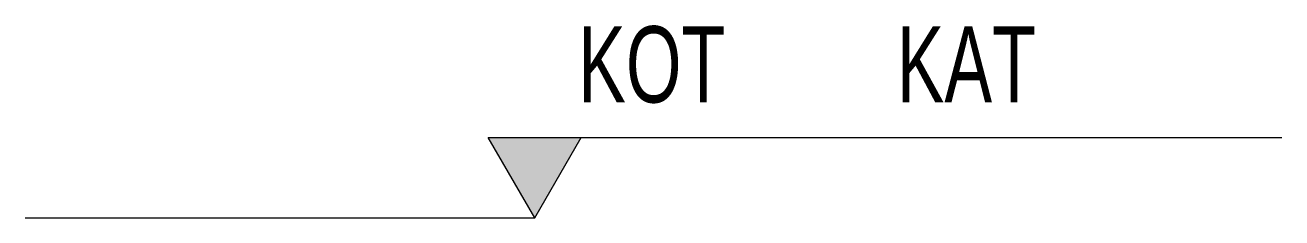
# Model space of a CAD drawing. Header units: millimetres. Extents: x 0 to 1973, y 0 to 303.
import ezdxf

# ---------------------------------------------------------------- set-up
doc = ezdxf.new("R2010")
doc.units = ezdxf.units.MM
doc.styles.add('KOT', font='seguisb.ttf', dxfattribs={"width": 0.7})

msp = doc.modelspace()

# ---------------------------------------------------------------- hatches: boundary and pattern name
h = msp.add_hatch(color=256)
h.paths.add_polyline_path([(800, 126.3), (727.1, 126.3), (800, 0)])
h.paths.add_polyline_path([(872.9, 126.3), (800, 126.3), (800, 0)])

# ---------------------------------------------------------------- linework, layer by layer
for p, q in [((800, 0), (727.1, 126.3)), ((727.1, 126.3), (872.9, 126.3)), ((800, 0), (872.9, 126.3))]:
    msp.add_line(p, q)
at = {"color": 251, "true_color": 0x636466}
for p, q in [((872.9, 126.3), (1972.9, 126.3)), ((0, 0), (800, 0))]:
    msp.add_line(p, q, dxfattribs=at)

# ---------------------------------------------------------------- texts
at = {"style": 'KOT', "width": 0.7}
for tag, p, s in [('KOT', (868.2, 181.6), '+2,40'), ('KAT', (1368.2, 181.6), 'Zemin kat')]:
    msp.add_attdef(tag, p, s, height=120, dxfattribs=at)

doc.saveas('drawing.dxf')
